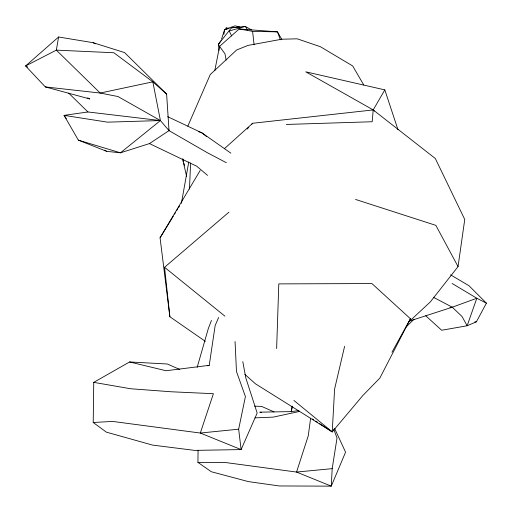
<?xml version="1.0" encoding="UTF-8"?>
<svg xmlns="http://www.w3.org/2000/svg" width="512" height="512" viewBox="0 0 512 512"><rect width="100%" height="100%" fill="white"/><g stroke="black" fill="none" stroke-linecap="round" stroke-linejoin="round"><path stroke-width="0.77" d="M334.566 428.333L345.568 452.173L331.27 486.144L279.296 485.958L248.467 481.619L211.322 471.744L197.939 462.374L198.061 450.547M242.784 361.574L245.798 377.85L257.171 413.062L241.107 449.581L194.65 450.387L152.538 445.088L106.374 432.147L93.21 422.496L93.741 382.355L129.6 361.965L167.347 364L179.776 369.485M276.634 348.563L278.797 283.891L371.891 283.552L410.438 318.758L379.866 378.067L362.707 395.661L332.243 431.878L255.475 383.821L244.851 374.349M189.466 189.056L190.605 162.95M333.728 429.21L337.03 437.978L332.192 468.653L331.27 486.144L296.557 472.064L225.958 462.586L197.939 462.374M319.712 423.693L332.243 431.878L334.598 389.062L344.614 346.298M226.016 29.357L226.17 27.93L229.12 28.422M310.611 418.272L308.288 435.68L296.557 472.064L332.192 468.653M408.301 322.4L430.349 301.894L458.048 266.592L464.749 219.456L435.322 158.509L373.203 109.926L305.741 71.821L384.813 89.882L397.978 129.67M207.738 365.843L209.235 365.331L215.174 325.453L218.65 317.472M291.232 412.026L292.077 406.509M223.891 34.317L224.646 29.491L235.046 25.856L239.795 26.944L231.411 27.84L218.515 44.166L218.982 50.323M226.349 162.72L207.322 152.698L169.024 130.63L166.618 94.08L124.576 52.582L93.114 42.688L58.586 36.992L56.339 50.138L25.6 65.952L45.325 86.918L89.76 98.957L87.629 97.875M181.408 203.315L188.762 161.965M214.778 70.682L219.578 46.394L239.174 28.96L277.472 31.859L281.818 39.456M93.21 422.496L112.666 421.427L200.314 433.037L241.107 449.581L238.656 429.19L245.408 396.563L236.474 371.507L235.053 341.51M261.37 412.448L259.802 412.154L291.258 411.61L292.429 406.17M197.152 367.392L208.326 328.525L211.469 320.429M221.523 39.194L224.646 29.491L228.045 28.774L226.17 27.93M187.808 126.157L210.278 74.528L236.666 49.971L247.974 45.421L281.773 39.219L297.19 38.822L320.358 46.694L352.685 65.952L363.782 85.018M425.722 315.77L441.67 330.253L467.155 325.76L476.39 321.824L486.4 303.168L468.954 285.683L450.56 274.854M391.981 352.218L410.438 318.758M384.813 89.882L373.203 109.926L372.192 121.741L286.33 124.454M205.344 341.35L169.875 316.762L160.07 237.779L200.173 170.49M160.07 237.779L173.306 216.179M174.541 214.15L175.373 212.8M176.608 210.778L177.85 208.749M178.675 207.398L179.507 206.048M220.909 40.698L218.515 44.166L219.731 47.635M247.162 129.05L248.813 127.309M251.565 124.416L252.659 123.258L373.203 109.926L374.298 111.078M406.029 327.104L414.003 319.238M224.352 148.73L252.659 123.258M58.586 36.992L25.6 65.952L27.699 67.046M169.875 316.762L164.563 267.29L228.89 212.198M169.024 130.63L160.422 120.557L87.949 111.968L64.058 115.373L78.355 140.147L106.739 151.354L120.474 152.813L149.466 143.584L169.024 130.63L168.602 129.101M409.344 321.101L452.288 307.2L476.819 298.24L486.4 303.168M299.507 411.45L273.222 417.12L254.97 417.862M449.965 307.654L452.288 307.2L462.01 316.499L467.155 325.76L476.819 298.24L452.102 283.482M291.258 411.61L298.893 410.56M209.235 365.331L166.054 370.739L129.6 361.965M231.411 27.84L245.318 26.426L251.558 29.971M238.656 429.19L200.314 433.037L213.402 393.702L171.232 391.77L130.624 388.755L93.741 382.355M474.816 321.869L476.39 321.824M239.174 28.96L252.602 31.366L277.472 31.859L280.378 39.795M254.656 406.144L261.709 406.451L274.048 411.904M45.325 86.918L100.186 93.043L117.99 96.538L160.422 120.557L120.474 152.813L78.355 140.147M355.558 199.443L435.866 225.37L458.048 266.592M198.419 131.59L202.125 132.979L230.88 153.152M167.693 116.685L202.125 132.979L206.406 136.435M149.466 143.584L196.762 166.234L207.558 175.379M93.114 42.688L95.238 43.789M433.318 297.242L452.288 307.2M104.704 150.163L106.739 151.354M312.461 418.95L313.779 419.814M315.757 421.107L317.734 422.4M164.563 267.29L224.902 316.16M293.914 400.454L332.243 431.878M166.618 94.08L152.832 81.837L113.856 52.749L56.339 50.138L100.186 93.043L152.832 81.837L160.422 120.557L107.546 122.157L64.058 115.373L66.272 118.56M68.685 93.133L87.949 111.968M219.578 46.394L224.992 53.824L226.157 60.109M247.59 29.965L245.318 26.426L229.229 30.976L231.648 35.968M182.803 158.778L183.565 161.811M183.942 163.328L184.512 165.606M182.618 159.149L186.586 176.288M252.602 31.366L254.074 44.678"/></g></svg>
